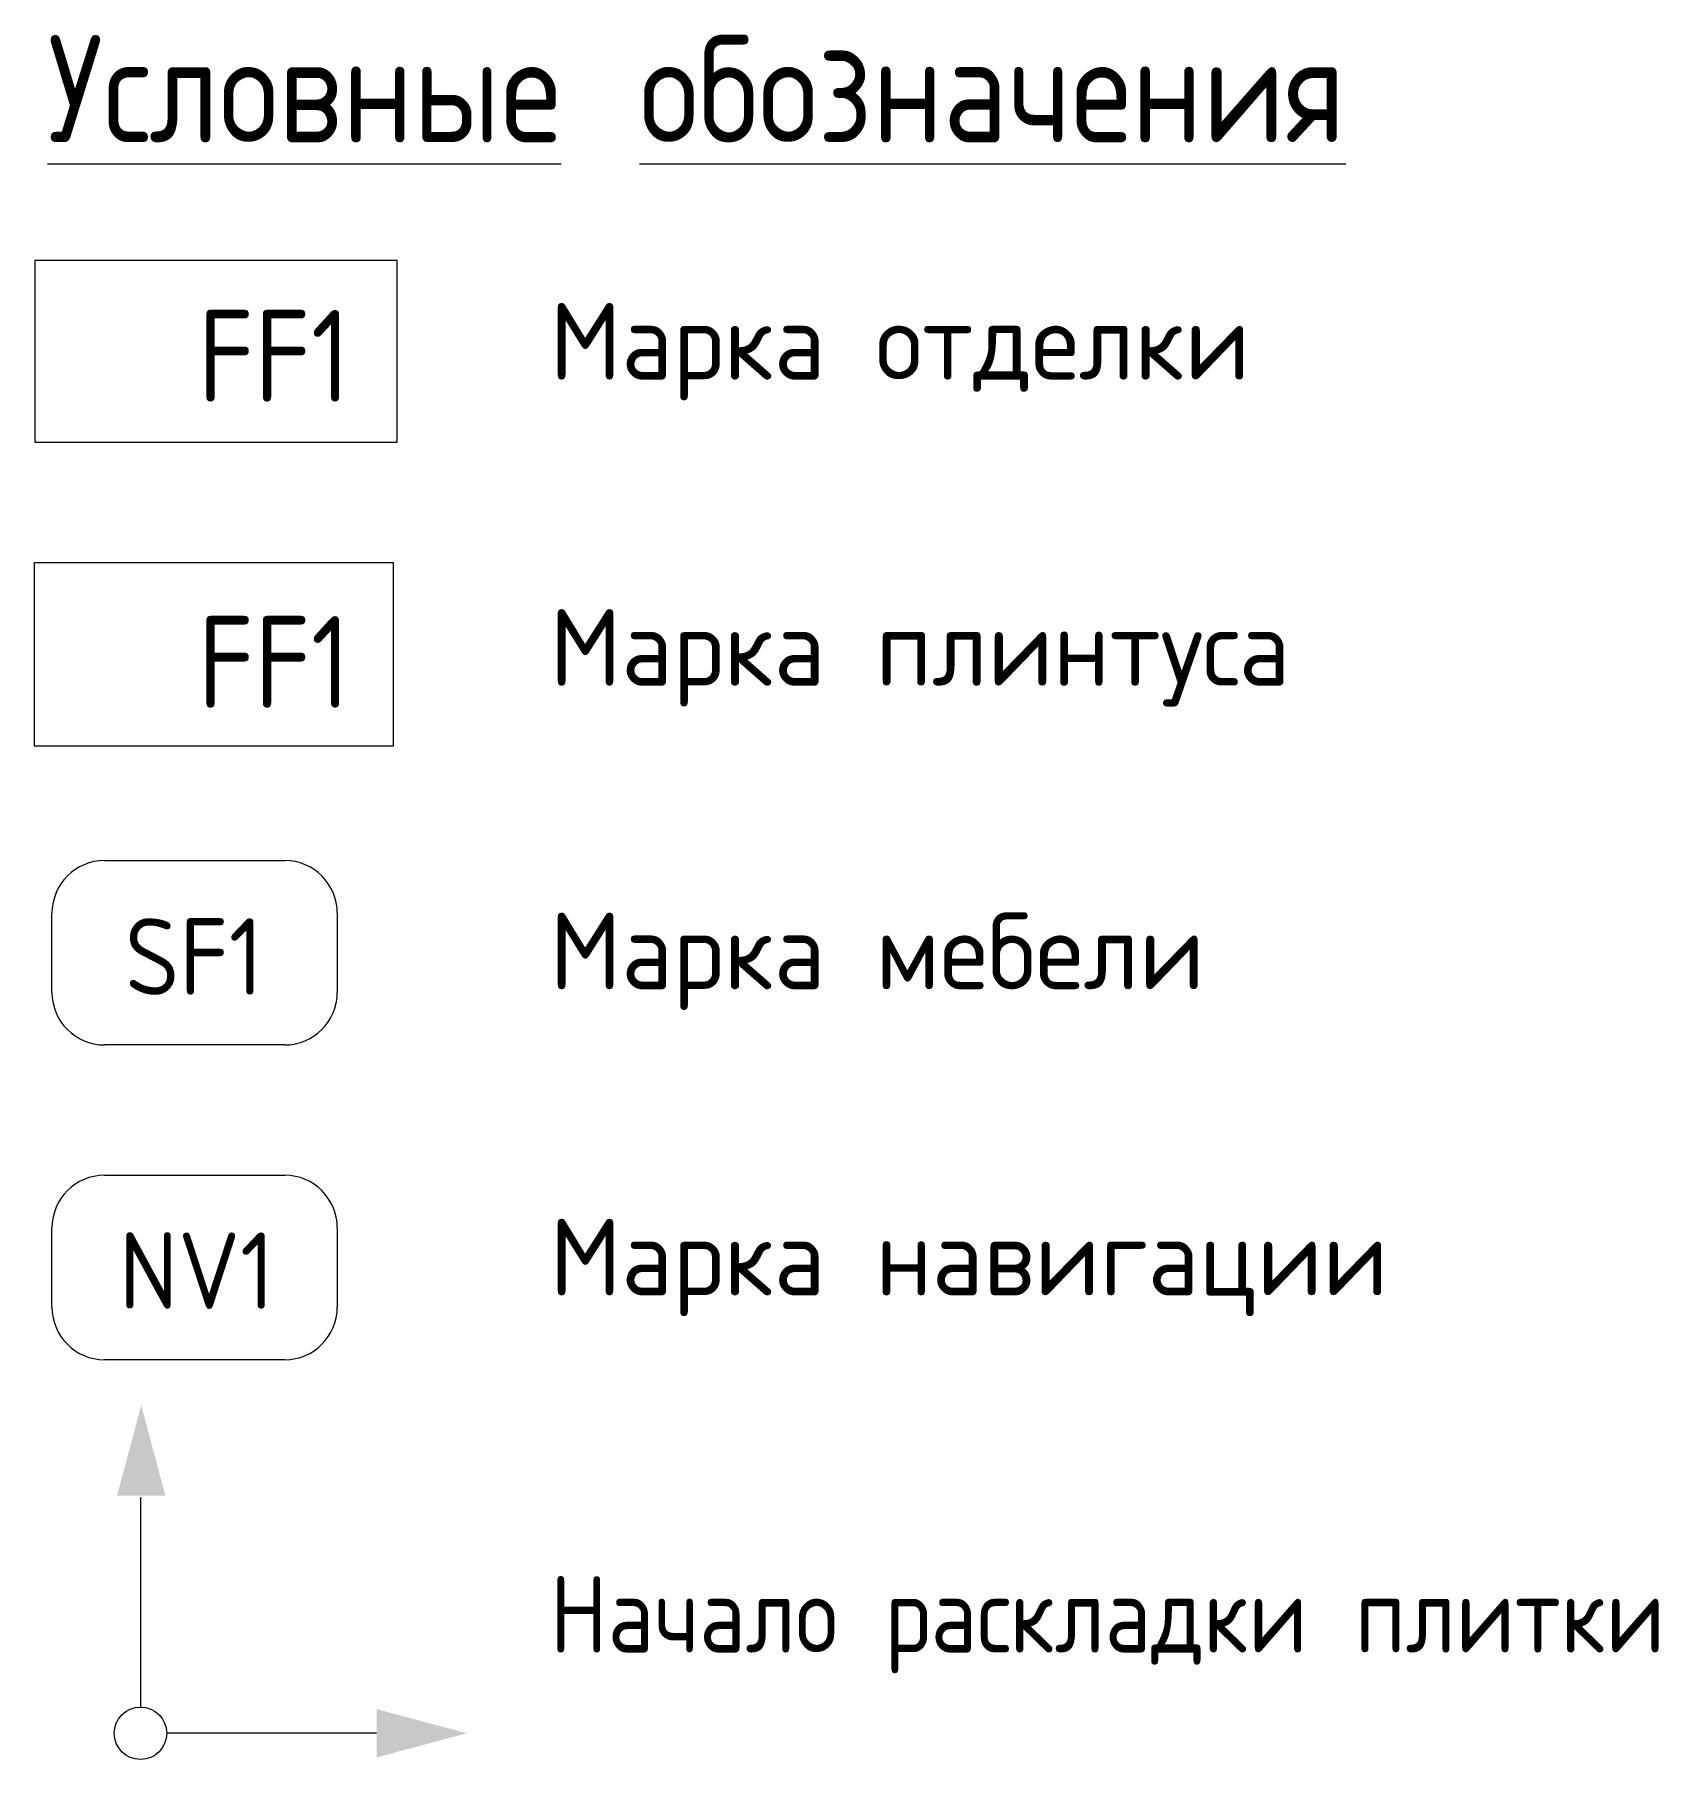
# Model space of a CAD drawing. Header units: millimetres. Extents: x 16345 to 138513, y -2470 to 23828.
# Drawn here: x 134798 to 138513, y -1987 to 1957 of the extents above; entities that cross this region are included whole.
import ezdxf

# ---------------------------------------------------------------- set-up
doc = ezdxf.new("R2010")
doc.units = ezdxf.units.MM
doc.layers.add('A-DETL', color=7, linetype='Continuous', lineweight=9)
doc.layers.add('G-ANNO-TEXT', color=7, linetype='Continuous', lineweight=9)
for name, color, linetype, lineweight, true_color in [('A-DETL-GENF-2', 1, 'Continuous', 9, 0xff0000), ('G-ANNO-TEXT-1', 7, 'Continuous', 9, 0x3c3c3c), ('G-ANNO-TEXT-2', 7, 'Continuous', 9, 0x008000), ('G-ANNO-TEXT-3', 1, 'Continuous', 9, 0xff0000)]:
    doc.layers.add(name, color=color, linetype=linetype, lineweight=lineweight, true_color=true_color)
doc.styles.add('GOST Common_5', font='GOST_Common.ttf', dxfattribs={"height": 175})
doc.styles.add('GOST Common_6', font='GOST_Common.ttf', dxfattribs={"width": 0.9, "height": 210})
doc.styles.add('GOST Common_7', font='GOST_Common.ttf', dxfattribs={"width": 0.9, "height": 245})
doc.styles.add('GOST Common_8', font='GOST_Common.ttf', dxfattribs={"width": 0.9, "height": 175})
doc.styles.add('ISOCPEUR_3', font='isocpeur.ttf', dxfattribs={"width": 0.9, "height": 175})

msp = doc.modelspace()

# ---------------------------------------------------------------- hatches: boundary and pattern name
at = {"layer": 'A-DETL-GENF-2'}
for points in [[(134987.1, -1383.9), (135097.7, -1383.9), (135042.4, -1177.4)], [(135580.7, -1982.5), (135787.1, -1927.2), (135580.7, -1871.9)]]:
    msp.add_hatch(color=256, dxfattribs=at).paths.add_polyline_path(points)

# ---------------------------------------------------------------- linework, layer by layer
at = {"layer": 'A-DETL'}
for p, q in [((134798.3, 750.1), (135618.3, 750.1)), ((134798.3, 330.1), (134798.3, 750.1)), ((135618.3, 750.1), (135618.3, 330.1)), ((135618.3, 330.1), (134798.3, 330.1)), ((134958.3, 68.3), (135370.8, 68.3)), ((134838.3, -233.3), (134838.3, -51.7)), ((135490.8, -51.7), (135490.8, -233.3)), ((135370.8, -353.3), (134958.3, -353.3)), ((134958.3, -651.3), (135370.8, -651.3)), ((134838.3, -953), (134838.3, -771.3)), ((135490.8, -771.3), (135490.8, -953)), ((135370.8, -1073), (134958.3, -1073)), ((135040.7, -1387.2), (135040.7, -1867.2)), ((135580.7, -1927.2), (135100.7, -1927.2))]:
    msp.add_line(p, q, dxfattribs=at)
msp.add_circle((135040.7, -1927.2), 60, dxfattribs=at)
for centre, start, end in [((134958.3, -51.7), 90, 180), ((135370.8, -51.7), 0, 90), ((134958.3, -233.3), 180, 270), ((135370.8, -233.3), 270, 0), ((134958.3, -771.3), 90, 180), ((135370.8, -771.3), 0, 90), ((134958.3, -953), 180, 270), ((135370.8, -953), 270, 0)]:
    msp.add_arc(centre, 120, start, end, dxfattribs=at)
at = {"layer": 'G-ANNO-TEXT-1', "flags": 128}
msp.add_lwpolyline([(134799.8, 1441.6), (135626.9, 1441.6), (135626.9, 1024.4), (134799.8, 1024.4)], close=True, dxfattribs=at)

# ---------------------------------------------------------------- texts
at = {"layer": 'G-ANNO-TEXT', "attachment_point": 1}
for s, insert, char_height, width, style in [('\\LУсловные', (134827.8, 1955.6), 245, 1550.544, 'GOST Common_7'), ('\\L\\fGOST Common|b0|i0|c204|p34|;\\W.9;\\L ', (136107.1, 1955.6), 245, 90.911, 'GOST Common_7'), ('\\Lобозначения', (136182.1, 1955.6), 245, 2111.164, 'GOST Common_7'), ('Начало', (135976.5, -1567.6), 175, 863.658, 'GOST Common_8'), ('\\fGOST Common|b0|i0|c204|p34|;\\W.9; ', (136689.1, -1567.6), 175, 65.658, 'GOST Common_8'), ('\\fGOST Common|b0|i0|c204|p34|;\\W.9; ', (137764.2, -1567.6), 175, 65.658, 'GOST Common_8'), ('раскладки', (136743.3, -1567.6), 175, 1237.405, 'GOST Common_8'), ('плитки', (137818.4, -1567.6), 175, 853.557, 'GOST Common_8')]:
    msp.add_mtext(s, dxfattribs=dict(at, insert=insert, char_height=char_height, width=width, style=style))
at = {"layer": 'G-ANNO-TEXT-1', "attachment_point": 1}
for s, insert, char_height, width, style in [('Марка', (135976.5, 1343.2), 175, 830.548, 'GOST Common_5'), ('\\fGOST Common|b0|i0|c204|p34|; ', (136661.8, 1343.2), 175, 72.954, 'GOST Common_5'), ('   FF1   ', (134827.8, 1327.3), 210, 929.316, 'GOST Common_6'), ('отделки', (136722, 1343.2), 175, 1099.915, 'GOST Common_5'), ('Марка', (135976.5, 643.2), 175, 830.548, 'GOST Common_5'), ('\\fGOST Common|b0|i0|c204|p34|; ', (136661.8, 643.2), 175, 72.954, 'GOST Common_5'), ('плинтуса', (136722, 643.2), 175, 1245.822, 'GOST Common_5'), ('Марка', (135976.5, -50.9), 175, 830.548, 'GOST Common_5'), ('\\fGOST Common|b0|i0|c204|p34|; ', (136661.8, -50.9), 175, 72.954, 'GOST Common_5'), ('мебели', (136722, -50.9), 175, 925.949, 'GOST Common_5'), ('Марка', (135976.5, -750.9), 175, 830.548, 'GOST Common_5'), ('\\fGOST Common|b0|i0|c204|p34|; ', (136661.8, -750.9), 175, 72.954, 'GOST Common_5'), ('навигации', (136722, -750.9), 175, 1414.177, 'GOST Common_5')]:
    msp.add_mtext(s, dxfattribs=dict(at, insert=insert, char_height=char_height, width=width, style=style))
at = {"layer": 'G-ANNO-TEXT-2', "char_height": 175, "attachment_point": 1, "style": 'ISOCPEUR_3'}
for s, insert, width in [('SF1', (135005.2, -63.7), 383.848), ('NV1', (134991.3, -782), 419.202)]:
    msp.add_mtext(s, dxfattribs=dict(at, insert=insert, width=width))
at = {"layer": 'G-ANNO-TEXT-3', "insert": (134827.8, 627.3), "char_height": 210, "width": 929.316, "attachment_point": 1, "style": 'GOST Common_6'}
msp.add_mtext('   FF1   ', dxfattribs=at)

doc.saveas('drawing.dxf')
